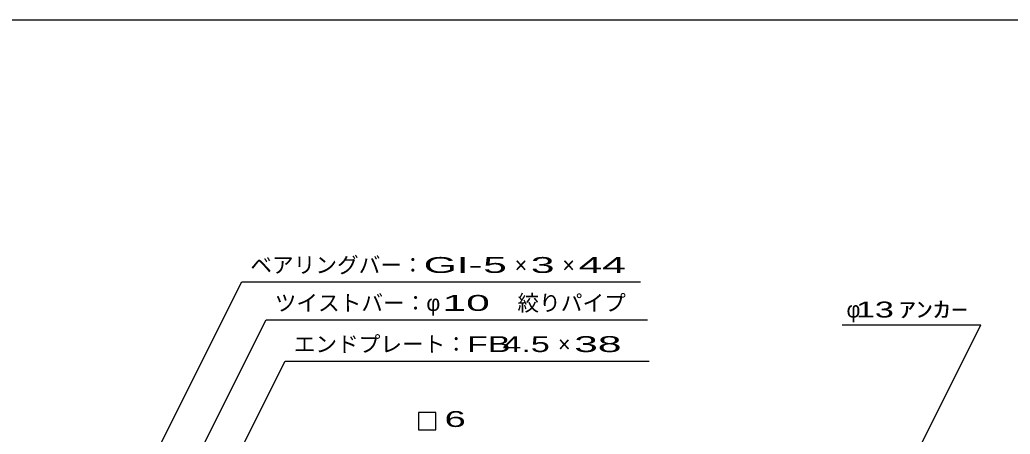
# Model space of a CAD drawing. Units: millimetres, scale not verified. Extents: x -1456 to 1389, y -1026 to 839.
# Drawn here: x -840 to 74, y 456 to 839 of the extents above; entities that cross this region are included whole.
import ezdxf
from ezdxf.enums import TextEntityAlignment as Align

# ---------------------------------------------------------------- set-up
doc = ezdxf.new("R2010")
doc.units = ezdxf.units.MM
doc.header["$LTSCALE"] = 8
doc.layers.add('0_2', color=150, linetype='Continuous', lineweight=25)
doc.layers.add('22', color=4, linetype='Continuous', lineweight=25)
doc.styles.add('ベクトル', font='')
doc.styles.get('ベクトル').set_extended_font_data('ベクトル')

msp = doc.modelspace()

# ---------------------------------------------------------------- linework, layer by layer
at = {"layer": '0_2'}
msp.add_line((-1379.2, 838.8), (1388.8, 838.8), dxfattribs=at)
at = {"layer": '22'}
for p, q in [((-798, 271.5), (-635.25, 597)), ((-635.25, 597), (-267.25, 597)), ((-733, 321.5), (-612.75, 562)), ((-612.75, 562), (-260.75, 562)), ((-81, 557.5), (47, 557.5)), ((-12, 439.5), (47, 557.5)), ((-673, 368.5), (-595.25, 524)), ((-595.25, 524), (-259.25, 524)), ((-456, 476.5), (-472, 476.5)), ((-472, 476.5), (-472, 460.5)), ((-456, 460.5), (-456, 476.5)), ((-472, 460.5), (-456, 460.5))]:
    msp.add_line(p, q, dxfattribs=at)

# ---------------------------------------------------------------- texts
at = {"layer": '22', "color": 2, "style": 'ベクトル'}
for s, p in [('ベアリングバー：', (-627.25, 612.6)), ('×', (-383.25, 612.6)), ('×', (-339.25, 612.6)), ('ツイストバー：', (-604.75, 577.6)), ('絞りパイプ', (-380.75, 577.6)), ('φ', (-464.75, 577.6)), ('φ', (-77, 571.5)), ('エンドプレート：', (-587.25, 539.6)), ('×', (-343.25, 539.6))]:
    msp.add_text(s, height=14.66, dxfattribs=at).set_placement(p, align=Align.MIDDLE_LEFT)
for s, width, p in [('GI-', 2, (-467.25, 612.6)), (' 5 ', 2, (-423.25, 612.6)), (' 3 ', 2, (-379.25, 612.6)), (' 44 ', 2, (-335.25, 612.6)), (' 10 ', 2, (-460.75, 577.6)), (' 13 ', 1.6, (-77, 571.5)), ('ｱﾝｶｰ', 1.6, (-29, 571.5)), ('FB', 1.6, (-427.25, 539.6)), (' 4.5 ', 1.6, (-403.25, 539.6)), (' 38 ', 2, (-339.25, 539.6)), ('6', 1.8, (-448, 470.5))]:
    msp.add_text(s, height=14.66, dxfattribs=dict(at, width=width)).set_placement(p, align=Align.MIDDLE_LEFT)

doc.saveas('drawing.dxf')
